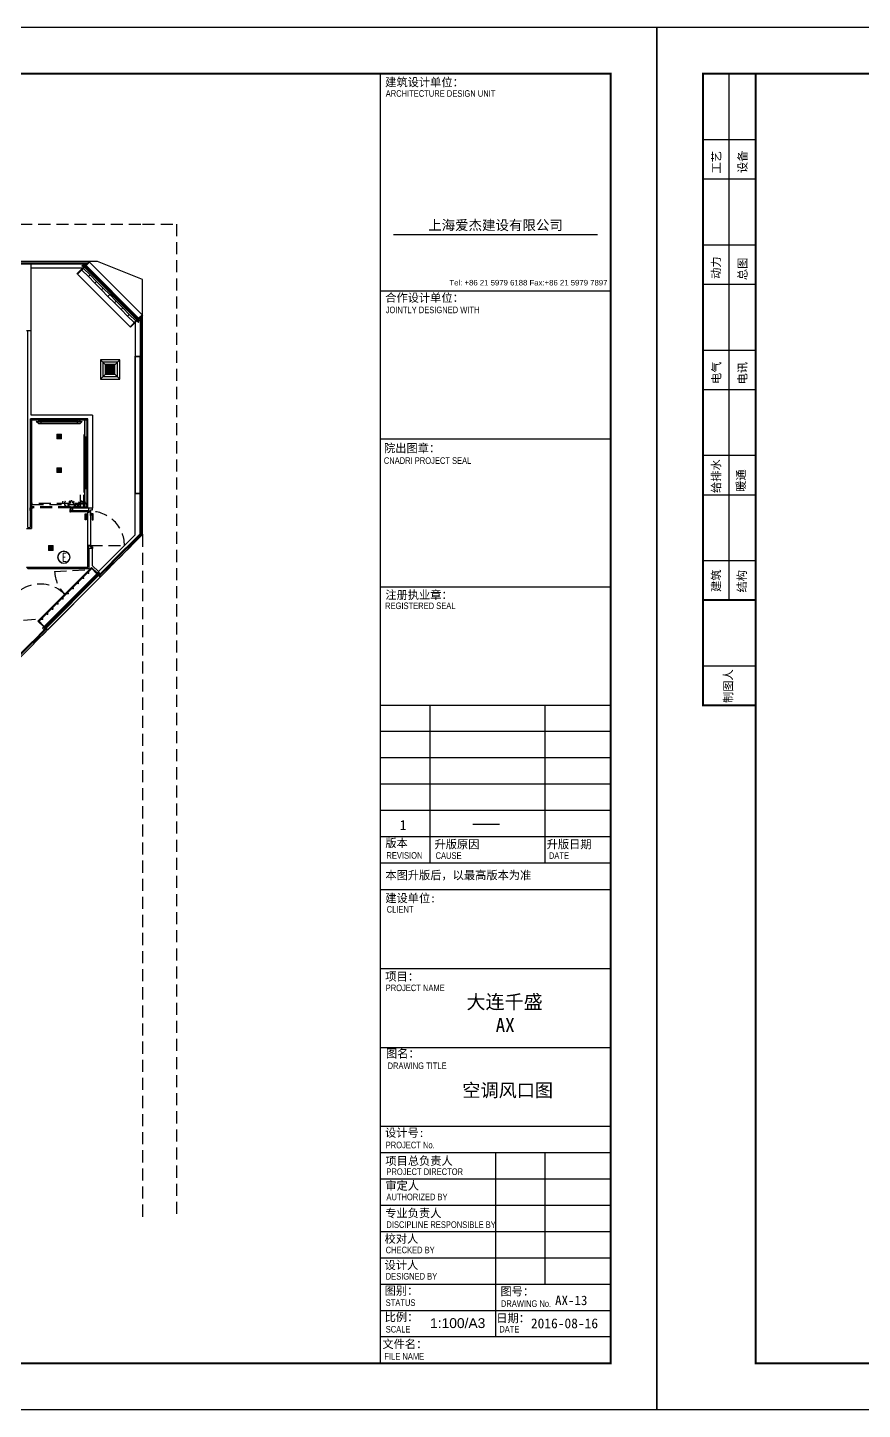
# Model space of a CAD drawing. Header units: millimetres. Extents: x 5896 to 6381, y 4295 to 4378.
# Drawn here: x 6111.56 to 6128.84, y 4295.41 to 4324.03 of the extents above; entities that cross this region are included whole.
import ezdxf

# ---------------------------------------------------------------- set-up
doc = ezdxf.new("R2010")
doc.units = ezdxf.units.MM
for name, pattern in [('HIDDEN2', [0.1875, 0.125, -0.0625]), ('NASCOSTA', [0.375, 0.25, -0.125]), ('PHANTOM2', [1.25, 0.625, -0.125, 0.125, -0.125, 0.125, -0.125]), ('PUNTO2', [0.125, 0, -0.125])]:
    doc.linetypes.add(name, pattern=pattern)
for name, color, linetype in [('A-GLAZING', 2, 'Continuous'), ('ax-arredo piani', 2, 'Continuous'), ('ax-arredo piani rossi', 1, 'Continuous'), ('ax-arredo proiezioni', 1, 'NASCOSTA'), ('ax-arredo sez', 6, 'Continuous'), ('AXlogo', 6, 'Continuous'), ('GA_X DIM', 8, 'Continuous'), ('MERCHANDISING', 11, 'Continuous'), ('Pareti02', 3, 'Continuous'), ('piani-rossi', 1, 'Continuous'), ('proiezioni', 2, 'NASCOSTA'), ('R-PROIEZIONI', 2, 'NASCOSTA'), ('sezioni 02', 3, 'Continuous'), ('tenda', 2, 'HIDDEN2'), ('Urban', 6, 'Continuous'), ('图框', 254, 'Continuous')]:
    doc.layers.add(name, color=color, linetype=linetype)
doc.layers.add('LD_light', color=7, linetype='Continuous', lineweight=5, true_color=0xf00000)
doc.layers.add('R-BORDER', color=7, linetype='PHANTOM2', true_color=0xdb0000, plot=False)
doc.styles.add('ARIAL', font='Arial.ttf')
doc.styles.add('FUGUE', font='Arial.ttf')
doc.styles.add('HT', font='')
doc.styles.add('SIMPLEX', font='SIMPLEX.SHX', dxfattribs={"width": 0.65})
doc.styles.get("Standard").update_dxf_attribs({"font": 'Arial.ttf'})
doc.styles.add('图签-仿宋', font='')
doc.styles.add('图签-黑体', font='')
doc.styles.get('HT').set_extended_font_data('SimHei')
doc.styles.get('图签-仿宋').set_extended_font_data('FangSong_GB2312')
doc.styles.get('图签-黑体').set_extended_font_data('SimHei')

# ---------------------------------------------------------------- blocks, each defined once
blk = doc.blocks.new('tukuang')
at = {"layer": '图框'}
for p, q in [((155.6, 1739.4), (155.6, 2870.7)), ((3606.1, 2870.7), (3606.1, 99)), ((99, 2729.3), (212.1, 2729.3)), ((99, 2644.4), (212.1, 2644.4)), ((3634.3, 2525.2), (4072.7, 2525.2)), ((99, 2503), (212.1, 2503)), ((99, 2418.2), (212.1, 2418.2)), ((3606.1, 2404), (4101, 2404)), ((99, 2276.8), (212.1, 2276.8)), ((99, 2191.9), (212.1, 2191.9)), ((3606.1, 2085.9), (4101, 2085.9)), ((99, 2050.5), (212.1, 2050.5)), ((99, 1965.7), (212.1, 1965.7)), ((99, 1824.2), (212.1, 1824.2)), ((3606.1, 1767.7), (4101, 1767.7)), ((99, 1598), (212.1, 1598)), ((4101, 1513.1), (3606.1, 1513.1)), ((3712.1, 1513.1), (3712.1, 1173.7)), ((3959.6, 1513.1), (3959.6, 1173.7)), ((4101, 1456.6), (3606.1, 1456.6)), ((4101, 1400), (3606.1, 1400)), ((4101, 1343.4), (3606.1, 1343.4)), ((4101, 1286.9), (3606.1, 1286.9)), ((3804.6, 1257.4), (3862.4, 1257.4)), ((4101, 1230.3), (3606.1, 1230.3)), ((4101, 1173.7), (3606.1, 1173.7)), ((3606.1, 1117.2), (4101, 1117.2)), ((3606.1, 947.5), (4101, 947.5)), ((3606.1, 777.8), (4101, 777.8)), ((4101, 608.1), (3606.1, 608.1)), ((4101, 551.5), (3606.1, 551.5)), ((3853.5, 551.5), (3853.5, 155.6)), ((3959.6, 551.5), (3959.6, 268.7)), ((4101, 494.9), (3606.1, 494.9)), ((4101, 438.4), (3606.1, 438.4)), ((4101, 381.8), (3606.1, 381.8)), ((4101, 325.3), (3606.1, 325.3)), ((4101, 268.7), (3606.1, 268.7)), ((4101, 212.1), (3606.1, 212.1)), ((4101, 155.6), (3606.1, 155.6))]:
    blk.add_line(p, q, dxfattribs=at)
blk.add_lwpolyline([(0, 0), (4200, 0), (4200, 2969.7), (0, 2969.7)], close=True, dxfattribs=at)
at = {"layer": '图框', "const_width": 4.24}
for points in [[(99, 1511), (99, 2872.8)], [(99, 2870.7), (212.1, 2870.7)], [(99, 1739.4), (212.1, 1739.4)], [(99, 1513.1), (212.1, 1513.1)]]:
    blk.add_lwpolyline(points, dxfattribs=at)
blk.add_lwpolyline([(212.1, 2870.7), (4101, 2870.7), (4101, 99), (212.1, 99)], close=True, dxfattribs=at)
at = {"layer": '图框'}
for s, height, style, p in [('建筑设计单位：', 17.68, 'HT', (3616.6, 2843.5)), ('合作设计单位：', 17.68, 'HT', (3616.7, 2380.2)), ('院出图章：', 17.68, '图签-黑体', (3614.1, 2057)), ('注册执业章：', 17.68, '图签-黑体', (3616.9, 1741.7)), ('1', 21.2, '图签-仿宋', (3647.7, 1245.3)), ('版本', 17.68, '图签-黑体', (3616.9, 1208.3)), ('升版原因', 17.68, '图签-黑体', (3722.5, 1205.7)), ('升版日期', 17.68, '图签-黑体', (3963.4, 1205.7)), ('本图升版后，以最高版本为准', 17.677, '图签-黑体', (3616.9, 1139.3)), ('建设单位:', 17.68, '图签-黑体', (3616.8, 1089.8)), ('项目：', 17.68, '图签-黑体', (3616.8, 921.4)), ('图名：', 17.68, '图签-黑体', (3618.2, 756)), ('设计号:', 17.68, '图签-黑体', (3616.3, 585.7)), ('项目总负责人', 17.68, '图签-黑体', (3616.9, 525.2)), ('审定人', 17.68, '图签-黑体', (3616.9, 471.9)), ('专业负责人', 17.68, '图签-黑体', (3616.6, 412.8)), ('校对人', 17.68, '图签-黑体', (3615.3, 357.8)), ('设计人', 17.68, '图签-黑体', (3615.3, 301.3)), ('图别：', 17.68, '图签-黑体', (3615.3, 246.1)), ('图号：', 17.68, '图签-黑体', (3864.1, 244.6)), ('比例：', 17.68, '图签-黑体', (3615.4, 189.4)), ('日期：', 17.68, '图签-黑体', (3855.1, 187.1)), ('文件名：', 17.68, '图签-黑体', (3610.6, 131.4))]:
    blk.add_text(s, height=height, dxfattribs=dict(at, style=style)).set_placement(p)
at = {"layer": '图框', "style": 'ARIAL', "width": 0.75}
for s, height, p in [('ARCHITECTURE DESIGN UNIT', 14.141, (3617.7, 2821.1)), ('JOINTLY DESIGNED WITH', 14.141, (3617.7, 2356)), ('CNADRI PROJECT SEAL', 14.141, (3613.6, 2032.1)), ('REGISTERED SEAL', 14.141, (3616.4, 1720)), ('REVISION', 14.14, (3619.2, 1183.5)), ('CAUSE', 14.14, (3724.8, 1183.1)), ('DATE', 14.14, (3968.2, 1183.1)), ('CLIENT', 14.14, (3619.9, 1067.6)), ('PROJECT NAME', 14.141, (3617.7, 898.9)), ('DRAWING TITLE', 14.141, (3621.7, 731.4)), ('PROJECT No.', 14.141, (3617.7, 561.1)), ('PROJECT DIRECTOR', 14.141, (3619.2, 503.8)), ('AUTHORIZED BY', 14.141, (3619.2, 449.5)), ('DISCIPLINE RESPONSIBLE BY', 14.141, (3619.2, 390)), ('CHECKED BY', 14.14, (3617.7, 335.5)), ('DESIGNED BY', 14.141, (3617.7, 278.9)), ('STATUS', 14.14, (3617.7, 222.3)), ('DRAWING No.', 14.141, (3865.1, 220.2)), ('SCALE', 14.14, (3617.7, 165.1)), ('DATE', 14.14, (3861.6, 165.1)), ('FILE NAME', 14.14, (3614.9, 106.8))]:
    blk.add_text(s, height=height, dxfattribs=at).set_placement(p)
at = {"layer": '图框'}
for s, style, p in [('工艺', '图签-黑体', (136.9, 2656.3)), ('设备', '图签-黑体', (193.1, 2657.2)), ('动力', '图签-黑体', (136.3, 2429.7)), ('总图', '图签-黑体', (193.1, 2427.1)), ('电气', '图签-黑体', (136.9, 2203.8)), ('电讯', '图签-黑体', (193.1, 2202.8)), ('给排水', '图签-黑体', (136.3, 1969.5)), ('暖通', 'HT', (189.6, 1971.9)), ('建筑', '图签-黑体', (136.4, 1756.9)), ('结构', '图签-黑体', (191.7, 1755.6)), ('制图人', '图签-黑体', (162.3, 1518.2))]:
    blk.add_text(s, height=17.68, rotation=90, dxfattribs=dict(at, style=style)).set_placement(p)
at = {"layer": '图框', "insert": (3853.5, 2544), "char_height": 21.212, "width": 494.949, "attachment_point": 5, "line_spacing_factor": 0.66852, "style": 'FUGUE'}
blk.add_mtext('{\\fLiSu|b0|i0|c134|p49;\\C251;上海爱杰建设有限公司}', dxfattribs=at)
at = {"layer": '图框', "insert": (3754.5, 2415.4), "char_height": 21.647, "attachment_point": 7, "line_spacing_factor": 0.66852, "style": 'FUGUE'}
blk.add_mtext('{\\H0.55168x;\\C7;Tel: +86 21 5979 6188 Fax:+86 21 5979 7897}', dxfattribs=at)
at = {"layer": '图框', "insert": (3669.6, 890.8), "char_height": 30, "width": 393.518, "attachment_point": 1, "style": 'ARIAL'}
blk.add_mtext('\\pi121.59;{\\fSimSun|b0|i0|c134|p2;\\C7;大连千盛\\P\\pi184.27;AX}', dxfattribs=at)
at = {"layer": '图框', "attachment_point": 4}
for s, insert, char_height, width in [('1:100/A3', (3713, 185.2), 21.21, 119.272), ('{\\fSTSong|b0|i0|c0|p2;\\C7;201\\fSTSong|b0|i0|c134|p2;6-08\\fSTSong|b0|i0|c0|p2;-\\fSTSong|b0|i0|c134|p2;16}', (3929.5, 184.7), 21.2121, 11.04)]:
    blk.add_mtext(s, dxfattribs=dict(at, insert=insert, char_height=char_height, width=width))
blk = doc.blocks.new('ioo')
at = {"layer": 'LD_light', "elevation": 0}
blk.add_lwpolyline([(-3045, 2505), (-3067, 2505), (-3067, 2493), (-3045, 2493)], close=True, dxfattribs=at)
at = {"layer": 'LD_light', "ltscale": 0.1}
for radius in [11, 10]:
    blk.add_arc((-3056, 2506, 0), radius, 359.7956, 180.2044, dxfattribs=at)
blk = doc.blocks.new('sp')
at = {"layer": 'LD_light'}
h = blk.add_hatch(color=256, dxfattribs=at)
h.dxf.hatch_style = 1
h.paths.add_polyline_path([(-6562.9, 2775.3, 1), (-6552.9, 2775.3, 1)])
blk.add_lwpolyline([(-6562.9, 2770.3), (-6552.9, 2770.3), (-6552.9, 2780.3), (-6562.9, 2780.3)], close=True, dxfattribs=at)
blk.add_circle((-6557.9, 2775.3), 5, dxfattribs=at)
blk = doc.blocks.new('e')
at = {"layer": 'LD_light', "color": 160, "true_color": 0x1a53ff}
for radius in [8.4, 7.78]:
    blk.add_circle((0, 0), radius, dxfattribs=at)
at = {"layer": 'LD_light', "color": 160, "true_color": 0x1a53ff, "style": 'SIMPLEX', "width": 0.65}
blk.add_text('E', height=11, dxfattribs=at).set_placement((-2, -5.7))
blk = doc.blocks.new('112')
at = {"layer": 'A-GLAZING', "color": 253}
for p, q in [((6106.88, 4421.892), (6106.896, 4421.909)), ((6106.889, 4421.883), (6106.88, 4421.892)), ((6106.886, 4421.867), (6107.973, 4420.776)), ((6106.905, 4421.9), (6106.889, 4421.883)), ((6106.903, 4421.898), (6106.891, 4421.886)), ((6106.891, 4421.886), (6106.891, 4421.883)), ((6106.891, 4421.883), (6107.989, 4420.781)), ((6106.896, 4421.909), (6106.905, 4421.9)), ((6106.905, 4421.898), (6106.903, 4421.898)), ((6108.003, 4420.795), (6106.905, 4421.898)), ((6108.008, 4420.812), (6106.921, 4421.903)), ((6107.989, 4420.781), (6107.989, 4420.781)), ((6107.989, 4420.781), (6107.991, 4420.781)), ((6107.991, 4420.781), (6108.003, 4420.793)), ((6108.003, 4420.793), (6108.003, 4420.795)), ((6108.003, 4420.795), (6108.003, 4420.795)), ((6107.143, 4415.521), (6106.056, 4414.43)), ((6107.159, 4415.516), (6106.061, 4414.414)), ((6106.075, 4414.399), (6107.173, 4415.502)), ((6106.092, 4414.394), (6107.178, 4415.485)), ((6107.159, 4415.518), (6107.168, 4415.527)), ((6107.176, 4415.502), (6107.159, 4415.518)), ((6107.161, 4415.516), (6107.159, 4415.516)), ((6107.173, 4415.504), (6107.161, 4415.516)), ((6107.168, 4415.527), (6107.185, 4415.511)), ((6107.173, 4415.502), (6107.173, 4415.504)), ((6107.185, 4415.511), (6107.176, 4415.502)), ((6106.059, 4414.414), (6106.05, 4414.405)), ((6106.05, 4414.405), (6106.066, 4414.388)), ((6106.075, 4414.397), (6106.059, 4414.414)), ((6106.061, 4414.414), (6106.061, 4414.414)), ((6106.061, 4414.414), (6106.061, 4414.411)), ((6106.061, 4414.411), (6106.073, 4414.399)), ((6106.066, 4414.388), (6106.075, 4414.397)), ((6106.073, 4414.399), (6106.075, 4414.399)), ((6106.075, 4414.399), (6106.075, 4414.399))]:
    blk.add_line(p, q, dxfattribs=at)
at = {"layer": 'ax-arredo piani', "color": 253}
for p, q in [((6107.831, 4420.635), (6106.744, 4421.726)), ((6108.08, 4420.881), (6106.992, 4421.974)), ((6106.883, 4418.401), (6106.88, 4418.401)), ((6106.88, 4418.401), (6106.88, 4417.201)), ((6106.883, 4417.201), (6106.883, 4418.401)), ((6106.94, 4418.351), (6106.883, 4418.351)), ((6106.883, 4418.351), (6106.883, 4418.331)), ((6106.883, 4418.331), (6106.91, 4418.331)), ((6106.91, 4418.331), (6106.91, 4417.271)), ((6106.93, 4418.331), (6106.94, 4418.331)), ((6106.93, 4417.271), (6106.93, 4418.331)), ((6106.94, 4418.331), (6106.94, 4418.351)), ((6106.126, 4414.358), (6107.215, 4415.451))]:
    blk.add_line(p, q, dxfattribs=at)
at = {"layer": 'ax-arredo piani rossi', "color": 253}
blk.add_arc((6106.855, 4417.029), 0.015, 240.7543, 29.2457, dxfattribs=at)
at = {"layer": 'ax-arredo proiezioni', "color": 253}
for p, q in [((6106.94, 4416.976), (6105.79, 4416.976)), ((6105.79, 4416.976), (6105.79, 4416.951)), ((6105.79, 4416.951), (6106.94, 4416.951)), ((6106.94, 4416.951), (6106.94, 4416.976))]:
    blk.add_line(p, q, dxfattribs=at)
at = {"layer": 'ax-arredo sez', "color": 253}
for p, q in [((6106.734, 4421.737), (6106.865, 4421.867)), ((6106.744, 4421.726), (6106.734, 4421.737)), ((6106.886, 4421.867), (6106.744, 4421.726)), ((6106.868, 4421.843), (6106.832, 4421.808)), ((6106.832, 4421.808), (6106.968, 4421.672)), ((6106.833, 4421.899), (6106.844, 4421.909)), ((6106.865, 4421.867), (6106.833, 4421.899)), ((6106.844, 4421.909), (6106.886, 4421.867)), ((6107.003, 4421.707), (6106.868, 4421.843)), ((6106.968, 4421.672), (6107.003, 4421.707)), ((6107.003, 4421.707), (6106.968, 4421.672)), ((6107.139, 4421.571), (6107.003, 4421.707)), ((6106.968, 4421.672), (6107.103, 4421.536)), ((6107.103, 4421.536), (6107.139, 4421.571)), ((6107.139, 4421.571), (6107.103, 4421.536)), ((6107.103, 4421.536), (6107.239, 4421.4)), ((6107.274, 4421.435), (6107.139, 4421.571)), ((6107.239, 4421.4), (6107.274, 4421.435)), ((6107.274, 4421.435), (6107.239, 4421.4)), ((6107.41, 4421.299), (6107.274, 4421.435)), ((6107.239, 4421.4), (6107.374, 4421.264)), ((6107.374, 4421.264), (6107.41, 4421.299)), ((6107.41, 4421.299), (6107.374, 4421.264)), ((6107.374, 4421.264), (6107.51, 4421.128)), ((6107.545, 4421.163), (6107.41, 4421.299)), ((6107.545, 4421.163), (6107.51, 4421.128)), ((6107.51, 4421.128), (6107.545, 4421.163)), ((6107.681, 4421.027), (6107.545, 4421.163)), ((6107.51, 4421.128), (6107.645, 4420.992)), ((6107.681, 4421.027), (6107.645, 4420.992)), ((6107.645, 4420.992), (6107.681, 4421.027)), ((6107.645, 4420.992), (6107.781, 4420.856)), ((6107.816, 4420.891), (6107.681, 4421.027)), ((6107.816, 4420.891), (6107.781, 4420.856)), ((6107.781, 4420.856), (6107.816, 4420.891)), ((6107.781, 4420.856), (6107.916, 4420.72)), ((6107.952, 4420.755), (6107.816, 4420.891)), ((6107.973, 4420.776), (6107.831, 4420.635)), ((6107.831, 4420.635), (6107.842, 4420.624)), ((6107.842, 4420.624), (6107.973, 4420.755)), ((6107.916, 4420.72), (6107.952, 4420.755)), ((6108.015, 4420.734), (6107.973, 4420.776)), ((6107.973, 4420.755), (6108.004, 4420.724)), ((6108.004, 4420.724), (6108.015, 4420.734)), ((6107.936, 4417.176), (6107.936, 4420.025)), ((6107.936, 4420.025), (6108.041, 4420.025)), ((6107.941, 4417.181), (6107.941, 4420.02)), ((6107.941, 4420.02), (6108.041, 4420.02)), ((6105.94, 4418.621), (6105.89, 4418.671)), ((6105.89, 4418.671), (6105.985, 4418.671)), ((6106.79, 4418.629), (6105.94, 4418.629)), ((6105.94, 4418.629), (6105.94, 4418.621)), ((6105.941, 4418.628), (6105.942, 4418.629)), ((6105.941, 4418.622), (6105.941, 4418.628)), ((6105.942, 4418.621), (6105.941, 4418.622)), ((6105.942, 4418.629), (6106.788, 4418.629)), ((6106.788, 4418.621), (6105.942, 4418.621)), ((6105.985, 4418.671), (6105.985, 4418.701)), ((6106.745, 4418.671), (6105.985, 4418.671)), ((6105.985, 4418.671), (6105.985, 4418.647)), ((6105.985, 4418.647), (6106.745, 4418.647)), ((6106.745, 4418.671), (6106.745, 4418.701)), ((6106.745, 4418.647), (6106.745, 4418.671)), ((6106.745, 4418.671), (6106.84, 4418.671)), ((6106.788, 4418.629), (6106.789, 4418.628)), ((6106.789, 4418.622), (6106.788, 4418.621)), ((6106.789, 4418.628), (6106.789, 4418.622)), ((6106.84, 4418.671), (6106.79, 4418.621)), ((6106.79, 4418.621), (6106.79, 4418.629)), ((6108.041, 4417.176), (6107.936, 4417.176)), ((6108.041, 4417.181), (6107.941, 4417.181)), ((6105.787, 4416.839), (6105.787, 4416.856)), ((6105.787, 4416.856), (6105.79, 4416.856)), ((6105.79, 4416.856), (6105.79, 4416.904)), ((6105.79, 4416.904), (6105.793, 4416.904)), ((6105.793, 4416.853), (6105.79, 4416.853)), ((6105.79, 4416.853), (6105.79, 4416.839)), ((6105.793, 4416.848), (6105.79, 4416.848)), ((6105.79, 4416.848), (6105.79, 4416.798)), ((6105.793, 4416.904), (6105.793, 4416.853)), ((6105.793, 4416.798), (6105.793, 4416.848)), ((6106.596, 4416.904), (6106.593, 4416.904)), ((6106.593, 4416.904), (6106.593, 4416.853)), ((6106.593, 4416.853), (6106.596, 4416.853)), ((6106.593, 4416.848), (6106.596, 4416.848)), ((6106.593, 4416.798), (6106.593, 4416.848)), ((6106.596, 4416.856), (6106.596, 4416.904)), ((6106.599, 4416.856), (6106.596, 4416.856)), ((6106.596, 4416.853), (6106.596, 4416.839)), ((6106.596, 4416.848), (6106.596, 4416.798)), ((6106.599, 4416.839), (6106.599, 4416.856)), ((6105.79, 4416.839), (6105.787, 4416.839)), ((6105.79, 4416.798), (6105.793, 4416.798)), ((6106.596, 4416.798), (6106.593, 4416.798)), ((6106.596, 4416.839), (6106.599, 4416.839)), ((6107.023, 4415.641), (6105.936, 4414.55)), ((6105.95, 4414.536), (6107.037, 4415.627)), ((6107.023, 4415.641), (6107.033, 4415.651)), ((6107.037, 4415.627), (6107.023, 4415.641)), ((6107.143, 4415.521), (6107.023, 4415.641)), ((6107.033, 4415.651), (6107.154, 4415.531)), ((6107.154, 4415.531), (6107.143, 4415.521)), ((6105.925, 4414.539), (6105.936, 4414.55)), ((6106.046, 4414.419), (6105.925, 4414.539)), ((6105.936, 4414.55), (6105.95, 4414.536)), ((6105.936, 4414.55), (6106.056, 4414.43)), ((6106.056, 4414.43), (6106.046, 4414.419))]:
    blk.add_line(p, q, dxfattribs=at)
at = {"layer": 'AXlogo', "color": 253}
for p, q in [((6108.06, 4417.195), (6108.06, 4420.008)), ((6108.06, 4420.008), (6108.085, 4420.008)), ((6108.085, 4420.008), (6108.085, 4417.195)), ((6108.085, 4417.195), (6108.06, 4417.195))]:
    blk.add_line(p, q, dxfattribs=at)
at = {"layer": 'Pareti02', "color": 253}
for p, q in [((6105.785, 4421.855), (6105.785, 4421.935)), ((6105.785, 4418.801), (6105.785, 4421.855)), ((6105.785, 4421.855), (6106.852, 4421.855)), ((6107.936, 4420.718), (6107.936, 4420.025)), ((6105.69, 4420.554), (6105.785, 4420.554)), ((6105.715, 4416.479), (6105.715, 4420.554)), ((6106.959, 4418.726), (6105.771, 4418.726)), ((6105.771, 4418.701), (6105.771, 4418.726)), ((6106.959, 4418.701), (6105.771, 4418.701)), ((6107.054, 4418.801), (6105.785, 4418.801)), ((6106.959, 4418.701), (6106.959, 4418.726)), ((6107.054, 4418.801), (6107.054, 4416.881)), ((6106.795, 4417.151), (6106.795, 4416.881)), ((6106.865, 4417.151), (6106.865, 4416.881)), ((6107.936, 4416.326), (6107.936, 4417.176)), ((6105.771, 4416.939), (6105.771, 4416.882)), ((6105.765, 4416.826), (6105.765, 4416.479)), ((6105.79, 4416.826), (6105.79, 4416.454)), ((6106.596, 4416.826), (6106.971, 4416.826)), ((6106.959, 4416.801), (6106.596, 4416.801)), ((6106.782, 4416.801), (6106.77, 4416.801)), ((6106.782, 4416.801), (6106.77, 4416.801)), ((6106.971, 4416.801), (6106.959, 4416.801)), ((6105.69, 4416.454), (6105.79, 4416.454)), ((6105.715, 4416.479), (6105.765, 4416.479)), ((6107.176, 4415.563), (6107.936, 4416.326)), ((6108.056, 4416.366), (6108.052, 4416.363)), ((6108.052, 4416.363), (6108.067, 4416.349)), ((6108.07, 4416.352), (6108.056, 4416.366)), ((6108.067, 4416.349), (6108.063, 4416.345)), ((6108.063, 4416.345), (6108.084, 4416.324)), ((6108.074, 4416.356), (6108.07, 4416.352)), ((6108.095, 4416.335), (6108.074, 4416.356)), ((6108.084, 4416.324), (6108.095, 4416.335)), ((6106.959, 4415.654), (6106.959, 4416.101)), ((6106.971, 4416.101), (6106.959, 4416.101)), ((6106.984, 4415.629), (6106.984, 4416.041)), ((6107.054, 4415.685), (6107.054, 4416.076)), ((6107.457, 4415.765), (6107.454, 4415.762)), ((6107.454, 4415.762), (6107.468, 4415.748)), ((6107.471, 4415.751), (6107.457, 4415.765)), ((6107.468, 4415.748), (6107.464, 4415.744)), ((6107.464, 4415.744), (6107.486, 4415.723)), ((6107.475, 4415.755), (6107.471, 4415.751)), ((6107.496, 4415.734), (6107.475, 4415.755)), ((6107.486, 4415.723), (6107.496, 4415.734)), ((6105.69, 4415.654), (6106.959, 4415.654)), ((6105.69, 4415.654), (6105.715, 4415.629)), ((6105.715, 4415.629), (6106.984, 4415.629)), ((6105.936, 4414.55), (6107.023, 4415.641)), ((6107.054, 4415.685), (6107.176, 4415.563)), ((6105.812, 4414.114), (6105.816, 4414.117)), ((6105.826, 4414.1), (6105.812, 4414.114)), ((6105.816, 4414.117), (6105.83, 4414.103)), ((6105.823, 4414.096), (6105.826, 4414.1)), ((6105.844, 4414.075), (6105.823, 4414.096)), ((6105.83, 4414.103), (6105.833, 4414.107)), ((6105.833, 4414.107), (6105.855, 4414.086)), ((6105.855, 4414.086), (6105.844, 4414.075))]:
    blk.add_line(p, q, dxfattribs=at)
at = {"layer": 'piani-rossi', "color": 253}
for p, q in [((6106.905, 4416.633), (6106.905, 4416.76)), ((6106.905, 4416.76), (6106.949, 4416.76)), ((6106.923, 4416.633), (6106.905, 4416.633)), ((6106.923, 4416.738), (6106.923, 4416.633)), ((6106.949, 4416.738), (6106.923, 4416.738)), ((6106.949, 4416.772), (6106.949, 4416.725)), ((6106.959, 4416.772), (6106.949, 4416.772)), ((6106.949, 4416.76), (6106.949, 4416.738)), ((6106.949, 4416.725), (6106.959, 4416.725)), ((6106.959, 4416.725), (6106.959, 4416.772)), ((6107.011, 4416.725), (6107.011, 4416.772)), ((6107.011, 4416.772), (6107.021, 4416.772)), ((6107.021, 4416.725), (6107.011, 4416.725)), ((6107.021, 4416.772), (6107.021, 4416.725)), ((6107.065, 4416.76), (6107.021, 4416.76)), ((6107.021, 4416.76), (6107.021, 4416.738)), ((6107.021, 4416.738), (6107.047, 4416.738)), ((6107.047, 4416.738), (6107.047, 4416.633)), ((6107.047, 4416.633), (6107.065, 4416.633)), ((6107.065, 4416.633), (6107.065, 4416.76))]:
    blk.add_line(p, q, dxfattribs=at)
at = {"layer": 'proiezioni', "color": 253}
for p, q in [((6106.593, 4416.904), (6105.793, 4416.904)), ((6105.793, 4416.904), (6105.816, 4416.904)), ((6106.593, 4416.884), (6105.793, 4416.884)), ((6105.793, 4416.884), (6105.816, 4416.884)), ((6094.008, 4402.194), (6108.084, 4416.324)), ((6107.011, 4416.106), (6107.716, 4416.106)), ((6106.268, 4415.567), (6106.988, 4415.606)), ((6105.251, 4414.531), (6105.97, 4414.584))]:
    blk.add_line(p, q, dxfattribs=at)
for centre, radius, start, end in [((6107.011, 4416.106), 0.705, 0, 91.4632), ((6106.988, 4415.606), 0.721, 183.1124, 225.109), ((6105.97, 4414.584), 0.721, 45.109, 184.2778)]:
    blk.add_arc(centre, radius, start, end, dxfattribs=at)
at = {"layer": 'R-BORDER', "color": 253, "ltscale": 10000}
for p, q in [((6107.154, 4421.984), (6095.981, 4421.984)), ((6108.09, 4421.612), (6107.154, 4421.984)), ((6108.09, 4416.329), (6108.09, 4421.612)), ((6104.089, 4412.314), (6108.09, 4416.329))]:
    blk.add_line(p, q, dxfattribs=at)
at = {"layer": 'R-PROIEZIONI', "color": 253}
for p, q in [((6104.431, 4422.762), (6108.09, 4422.762)), ((6108.09, 4422.762), (6108.79, 4422.762)), ((6108.79, 4422.762), (6108.79, 4402.189)), ((6108.09, 4416.329), (6108.09, 4402.189))]:
    blk.add_line(p, q, dxfattribs=at)
at = {"layer": 'sezioni 02', "color": 253}
for p, q in [((6106.886, 4421.938), (6106.851, 4421.903)), ((6106.851, 4421.903), (6106.87, 4421.883)), ((6106.87, 4421.883), (6106.896, 4421.909)), ((6106.88, 4421.892), (6106.87, 4421.883)), ((6106.87, 4421.883), (6106.886, 4421.867)), ((6106.895, 4421.877), (6106.88, 4421.892)), ((6106.921, 4421.903), (6106.886, 4421.938)), ((6106.886, 4421.867), (6106.895, 4421.877)), ((6106.896, 4421.909), (6106.912, 4421.893)), ((6106.912, 4421.893), (6106.921, 4421.903)), ((6106.959, 4421.954), (6106.914, 4421.91)), ((6106.914, 4421.91), (6106.921, 4421.903)), ((6106.921, 4421.903), (6106.992, 4421.973)), ((6106.982, 4421.984), (6106.952, 4421.954)), ((6106.952, 4421.954), (6106.959, 4421.954)), ((6106.992, 4421.973), (6106.982, 4421.984)), ((6108.008, 4420.812), (6108.079, 4420.882)), ((6108.06, 4420.849), (6108.015, 4420.804)), ((6108.09, 4420.871), (6108.06, 4420.842)), ((6108.06, 4420.842), (6108.06, 4420.849)), ((6108.079, 4420.882), (6108.09, 4420.871)), ((6107.973, 4420.776), (6107.982, 4420.786)), ((6107.988, 4420.761), (6107.973, 4420.776)), ((6107.982, 4420.786), (6107.998, 4420.77)), ((6107.988, 4420.761), (6108.014, 4420.786)), ((6107.998, 4420.77), (6107.988, 4420.761)), ((6108.008, 4420.741), (6107.988, 4420.761)), ((6107.999, 4420.802), (6108.008, 4420.812)), ((6108.014, 4420.786), (6107.999, 4420.802)), ((6108.015, 4420.804), (6108.008, 4420.812)), ((6108.008, 4420.812), (6108.044, 4420.776)), ((6108.044, 4420.776), (6108.008, 4420.741)), ((6108.085, 4419.282), (6108.041, 4419.282)), ((6108.041, 4419.282), (6108.041, 4418.852)), ((6108.085, 4418.852), (6108.085, 4419.282)), ((6108.041, 4418.852), (6108.085, 4418.852)), ((6108.085, 4418.609), (6108.041, 4418.609)), ((6108.041, 4418.609), (6108.041, 4418.587)), ((6108.041, 4418.587), (6108.085, 4418.587)), ((6108.085, 4418.587), (6108.085, 4418.609)), ((6108.085, 4418.335), (6108.041, 4418.335)), ((6108.041, 4418.335), (6108.041, 4417.928)), ((6108.085, 4417.928), (6108.085, 4418.335)), ((6108.041, 4417.928), (6108.085, 4417.928)), ((6105.765, 4416.882), (6105.79, 4416.882)), ((6105.765, 4416.826), (6105.765, 4416.882)), ((6105.79, 4416.882), (6105.79, 4416.826)), ((6106.649, 4416.882), (6106.606, 4416.882)), ((6106.606, 4416.882), (6106.606, 4416.826)), ((6106.649, 4416.826), (6106.649, 4416.882)), ((6107.054, 4416.881), (6106.971, 4416.881)), ((6106.971, 4416.881), (6106.971, 4416.801)), ((6107.054, 4416.841), (6107.054, 4416.881)), ((6105.79, 4416.826), (6105.765, 4416.826)), ((6106.606, 4416.826), (6106.649, 4416.826)), ((6106.959, 4416.796), (6106.971, 4416.796)), ((6106.959, 4416.106), (6106.959, 4416.796)), ((6106.971, 4416.801), (6106.991, 4416.803)), ((6106.971, 4416.801), (6106.971, 4416.801)), ((6106.971, 4416.801), (6106.971, 4416.801)), ((6106.971, 4416.796), (6106.993, 4416.798)), ((6106.991, 4416.803), (6106.991, 4416.816)), ((6106.991, 4416.816), (6107.011, 4416.816)), ((6106.993, 4416.798), (6106.993, 4416.811)), ((6106.993, 4416.811), (6107.011, 4416.811)), ((6107.011, 4416.841), (6107.054, 4416.841)), ((6107.011, 4416.816), (6107.011, 4416.841)), ((6107.011, 4416.811), (6107.011, 4416.106)), ((6107.011, 4416.106), (6106.959, 4416.106)), ((6106.971, 4416.041), (6106.971, 4416.101)), ((6106.971, 4416.101), (6107.011, 4416.101)), ((6107.054, 4416.041), (6106.971, 4416.041)), ((6107.011, 4416.101), (6107.011, 4416.076)), ((6107.011, 4416.076), (6107.054, 4416.076)), ((6107.054, 4416.076), (6107.054, 4416.041)), ((6107.185, 4415.493), (6107.454, 4415.762)), ((6107.468, 4415.748), (6107.2, 4415.478)), ((6107.454, 4415.762), (6107.468, 4415.748)), ((6107.159, 4415.536), (6107.143, 4415.521)), ((6107.143, 4415.521), (6107.152, 4415.511)), ((6107.152, 4415.511), (6107.168, 4415.527)), ((6107.178, 4415.556), (6107.159, 4415.536)), ((6107.159, 4415.536), (6107.185, 4415.511)), ((6107.168, 4415.527), (6107.159, 4415.536)), ((6107.185, 4415.511), (6107.169, 4415.495)), ((6107.169, 4415.495), (6107.178, 4415.485)), ((6107.214, 4415.521), (6107.178, 4415.556)), ((6107.178, 4415.485), (6107.214, 4415.521)), ((6107.185, 4415.493), (6107.178, 4415.485)), ((6107.178, 4415.485), (6107.214, 4415.45)), ((6107.2, 4415.478), (6107.185, 4415.493)), ((6107.2, 4415.478), (6107.185, 4415.493)), ((6107.203, 4415.482), (6107.2, 4415.478)), ((6107.224, 4415.461), (6107.203, 4415.482)), ((6107.214, 4415.45), (6107.224, 4415.461)), ((6106.084, 4414.387), (6105.816, 4414.117)), ((6105.83, 4414.103), (6106.098, 4414.373)), ((6106.021, 4414.394), (6106.04, 4414.414)), ((6106.056, 4414.359), (6106.021, 4414.394)), ((6106.04, 4414.414), (6106.056, 4414.43)), ((6106.05, 4414.405), (6106.04, 4414.414)), ((6106.04, 4414.414), (6106.066, 4414.388)), ((6106.066, 4414.42), (6106.05, 4414.405)), ((6106.056, 4414.43), (6106.066, 4414.42)), ((6106.092, 4414.394), (6106.056, 4414.359)), ((6106.066, 4414.388), (6106.082, 4414.404)), ((6106.082, 4414.404), (6106.092, 4414.394)), ((6106.084, 4414.387), (6106.092, 4414.394)), ((6106.098, 4414.373), (6106.084, 4414.387)), ((6106.099, 4414.373), (6106.084, 4414.387)), ((6106.092, 4414.394), (6106.127, 4414.359)), ((6106.095, 4414.37), (6106.099, 4414.373)), ((6106.116, 4414.349), (6106.095, 4414.37)), ((6106.127, 4414.359), (6106.116, 4414.349)), ((6105.816, 4414.117), (6105.83, 4414.103))]:
    blk.add_line(p, q, dxfattribs=at)
at = {"layer": 'tenda', "color": 253}
blk.add_spline([(6106.936, 4417.024), (6106.929, 4416.912), (6106.926, 4416.906), (6106.908, 4416.907), (6106.902, 4416.961), (6106.897, 4417.015), (6106.886, 4417.023), (6106.876, 4417.021), (6106.871, 4416.987), (6106.869, 4416.939), (6106.864, 4416.904), (6106.843, 4416.912), (6106.84, 4416.946), (6106.838, 4416.989), (6106.828, 4417.023), (6106.808, 4417.021), (6106.805, 4416.977), (6106.801, 4416.911), (6106.781, 4416.907), (6106.771, 4416.934), (6106.772, 4416.968), (6106.764, 4417.019), (6106.751, 4417.022), (6106.738, 4416.941), (6106.731, 4416.906), (6106.709, 4416.907), (6106.699, 4416.947), (6106.702, 4416.996), (6106.694, 4417.023), (6106.672, 4417.02), (6106.67, 4416.949), (6106.665, 4416.907), (6106.644, 4416.906), (6106.632, 4416.942), (6106.637, 4416.981), (6106.631, 4417.024), (6106.602, 4417.023), (6106.602, 4416.953), (6106.599, 4416.906), (6106.577, 4416.906), (6106.569, 4416.95), (6106.574, 4416.976), (6106.575, 4417.021), (6106.546, 4417.024), (6106.536, 4416.985), (6106.541, 4416.945), (6106.543, 4416.91), (6106.516, 4416.903), (6106.503, 4416.913), (6106.504, 4416.951), (6106.515, 4416.986), (6106.512, 4417.017), (6106.506, 4417.024), (6106.472, 4416.99), (6106.476, 4416.947), (6106.476, 4416.906), (6106.454, 4416.904), (6106.441, 4416.928), (6106.44, 4416.966), (6106.44, 4416.994), (6106.447, 4417.02), (6106.449, 4417.022)], degree=3, dxfattribs=at)
at = {"layer": 'Urban', "color": 253}
for p, q in [((6106.959, 4421.954), (6105.51, 4421.954)), ((6105.529, 4421.935), (6106.94, 4421.935)), ((6108.06, 4419.295), (6108.06, 4420.849)), ((6108.041, 4420.83), (6108.041, 4419.295)), ((6108.038, 4420.02), (6108.038, 4417.181)), ((6108.041, 4420.02), (6108.038, 4420.02)), ((6108.041, 4417.181), (6108.041, 4420.02)), ((6108.041, 4416.351), (6108.041, 4419.295)), ((6108.06, 4419.295), (6108.06, 4416.363)), ((6105.771, 4418.701), (6105.79, 4418.701)), ((6105.771, 4416.882), (6105.771, 4418.701)), ((6105.79, 4418.701), (6105.79, 4416.882)), ((6106.959, 4418.701), (6106.94, 4418.701)), ((6106.94, 4418.701), (6106.94, 4416.901)), ((6106.959, 4416.901), (6106.959, 4418.701)), ((6108.038, 4417.181), (6108.041, 4417.181)), ((6105.771, 4416.882), (6105.771, 4416.939)), ((6105.79, 4416.882), (6105.771, 4416.882)), ((6105.79, 4416.882), (6105.771, 4416.882)), ((6105.79, 4416.939), (6105.79, 4416.882)), ((6106.959, 4416.901), (6106.596, 4416.901)), ((6106.596, 4416.901), (6106.596, 4416.882)), ((6106.596, 4416.882), (6106.959, 4416.882)), ((6106.94, 4416.901), (6106.959, 4416.901)), ((6106.959, 4416.882), (6106.959, 4416.901)), ((6107.457, 4415.765), (6108.052, 4416.363)), ((6108.067, 4416.349), (6107.471, 4415.751)), ((6108.056, 4416.366), (6108.041, 4416.351)), ((6108.052, 4416.363), (6108.067, 4416.349)), ((6107.471, 4415.751), (6107.457, 4415.765)), ((6105.812, 4414.114), (6105.217, 4413.517)), ((6105.232, 4413.503), (6105.826, 4414.1)), ((6105.826, 4414.1), (6105.812, 4414.114))]:
    blk.add_line(p, q, dxfattribs=at)
blk = doc.blocks.new('11111')
at = {"layer": 'MERCHANDISING'}
h = blk.add_hatch(color=3, dxfattribs=at)
h.dxf.hatch_style = 1
h.paths.add_polyline_path([(6091.19, 4317.243), (6091.39, 4317.243), (6091.39, 4317.443), (6091.19, 4317.443)])
at = {"layer": 'MERCHANDISING', "color": 0}
for p, q in [((6091.09, 4317.543), (6091.49, 4317.143)), ((6091.49, 4317.543), (6091.09, 4317.143))]:
    blk.add_line(p, q, dxfattribs=at)
for points in [[(6091.09, 4317.143), (6091.49, 4317.143), (6091.49, 4317.543), (6091.09, 4317.543)], [(6091.14, 4317.193), (6091.44, 4317.193), (6091.44, 4317.493), (6091.14, 4317.493)]]:
    blk.add_lwpolyline(points, close=True, dxfattribs=at)
at = {"layer": 'MERCHANDISING'}
blk.add_lwpolyline([(6091.19, 4317.243), (6091.39, 4317.243), (6091.39, 4317.443), (6091.19, 4317.443)], close=True, dxfattribs=at)

msp = doc.modelspace()

# ---------------------------------------------------------------- hatches: boundary and pattern name
at = {"layer": 'LD_light'}
h = msp.add_hatch(color=256, dxfattribs=at)
h.dxf.hatch_style = 1
h.paths.add_polyline_path([(6113.913, 4316.557), (6113.913, 4317.271), (6113.908, 4317.271), (6113.908, 4316.557)])
h = msp.add_hatch(color=256, dxfattribs=at)
h.dxf.hatch_style = 1
h.paths.add_polyline_path([(6113.908, 4315.447), (6113.908, 4316.557), (6113.913, 4316.557), (6113.913, 4315.447)])
h = msp.add_hatch(color=256, dxfattribs=at)
h.dxf.hatch_style = 1
h.paths.add_polyline_path([(6111.856, 4315.874), (6112.57, 4315.874), (6112.57, 4315.869), (6111.856, 4315.869)])
h = msp.add_hatch(color=256, dxfattribs=at)
h.dxf.hatch_style = 1
h.paths.add_polyline_path([(6113.908, 4314.337), (6113.908, 4315.447), (6113.913, 4315.447), (6113.913, 4314.337)])
at = {"layer": 'MERCHANDISING'}
h = msp.add_hatch(color=3, dxfattribs=at)
h.dxf.hatch_style = 1
h.paths.add_polyline_path([(6112.738, 4314.099), (6112.788, 4314.099), (6112.788, 4315.899), (6112.738, 4315.899)])

# ---------------------------------------------------------------- linework, layer by layer
at = {"layer": 'LD_light', "elevation": 0}
for points in [[(6113.913, 4316.557), (6113.913, 4317.271), (6113.908, 4317.271), (6113.908, 4316.557)], [(6113.908, 4315.447), (6113.908, 4316.557), (6113.913, 4316.557), (6113.913, 4315.447)], [(6111.856, 4315.874), (6112.57, 4315.874), (6112.57, 4315.869), (6111.856, 4315.869)], [(6113.908, 4314.337), (6113.908, 4315.645), (6113.913, 4315.645), (6113.913, 4314.337)], [(6113.908, 4314.337), (6113.908, 4315.447), (6113.913, 4315.447), (6113.913, 4314.337)]]:
    msp.add_lwpolyline(points, close=True, dxfattribs=at)
at = {"layer": 'MERCHANDISING', "elevation": 0}
msp.add_lwpolyline([(6112.738, 4314.099), (6112.788, 4314.099), (6112.788, 4315.899), (6112.738, 4315.899)], close=True, dxfattribs=at)
at = {"layer": 'R-PROIEZIONI', "elevation": 0}
msp.add_lwpolyline([(6113.938, 4313.528), (6113.938, 4299.387)], dxfattribs=at)

# ---------------------------------------------------------------- block references
msp.add_blockref('112', (5.848, -102.802))
at = {"layer": 'GA_X DIM', "xscale": 0.009635294117647079, "yscale": 0.009635294117647079, "zscale": 0.009635294117647079}
for p in [(6084.113, 4295.413), (6124.582, 4295.413)]:
    msp.add_blockref('tukuang', p, dxfattribs=at)
at = {"layer": 'LD_light', "yscale": 0.001, "zscale": 0.001}
for p, xscale in [((6108.738, 4313.377), -0.001), ((6115.688, 4313.377), 0.001)]:
    msp.add_blockref('ioo', p, dxfattribs=dict(at, xscale=xscale))
at = {"layer": 'LD_light'}
for name, p, xscale, yscale, zscale, rotation in [('sp', (6084.46, 4249.982), 0.01, 0.01, 0.01, 270), ('sp', (6084.46, 4249.282, 0), 0.01, 0.01, 0.01, 270), ('sp', (6084.288, 4247.673), 0.01, 0.01, 0.01, 270), ('ioo', (6113.198, 4316.668), -0.001, 0.001, 0.001, 225.1089945718877), ('ioo', (6112.88, 4316.349), -0.001, 0.001, 0.001, 225.1089945718877), ('ioo', (6112.986, 4316.456), -0.001, 0.001, 0.001, 225.1089945718877), ('ioo', (6113.092, 4316.562), -0.001, 0.001, 0.001, 225.1089945718877), ('ioo', (6112.668, 4316.137), -0.001, 0.001, 0.001, 225.1089945718877), ('ioo', (6112.774, 4316.243), -0.001, 0.001, 0.001, 225.1089945718877), ('ioo', (6112.351, 4315.818), -0.001, 0.001, 0.001, 225.1089945718877), ('ioo', (6112.457, 4315.924), -0.001, 0.001, 0.001, 225.1089945718877), ('ioo', (6112.562, 4316.031), -0.001, 0.001, 0.001, 225.1089945718877), ('ioo', (6112.245, 4315.712), -0.001, 0.001, 0.001, 225.1089945718877)]:
    msp.add_blockref(name, p, dxfattribs=dict(at, xscale=xscale, yscale=yscale, zscale=zscale, rotation=rotation))
at = {"layer": 'LD_light', "linetype": 'PUNTO2', "xscale": 0.0154948959566415, "yscale": 0.0154948959566415, "zscale": 0.0154948959566415}
msp.add_blockref('e', (6112.309, 4313.06), dxfattribs=at)
at = {"layer": 'MERCHANDISING'}
msp.add_blockref('11111', (21.977, -0.394), dxfattribs=at)

# ---------------------------------------------------------------- texts
at = {"layer": '图框', "insert": (6120.557, 4302.006), "char_height": 0.27513, "attachment_point": 4}
msp.add_mtext_dynamic_manual_height_columns('{\\fSimSun|b0|i0|c134|p2;空调风口图}', width=1669.25803, gutter_width=1, heights=[0], dxfattribs=at)
at = {"layer": '图框', "insert": (6122.476, 4297.669), "char_height": 0.19652, "width": 0.10228, "attachment_point": 4}
msp.add_mtext('{\\fSimSun|b0|i0|c0|p2;A\\fSimSun|b0|i0|c134|p2;X\\fSimSun|b0|i0|c0|p2;-\\fSimSun|b0|i0|c134|p2;13}', dxfattribs=at)

doc.saveas('drawing.dxf')
